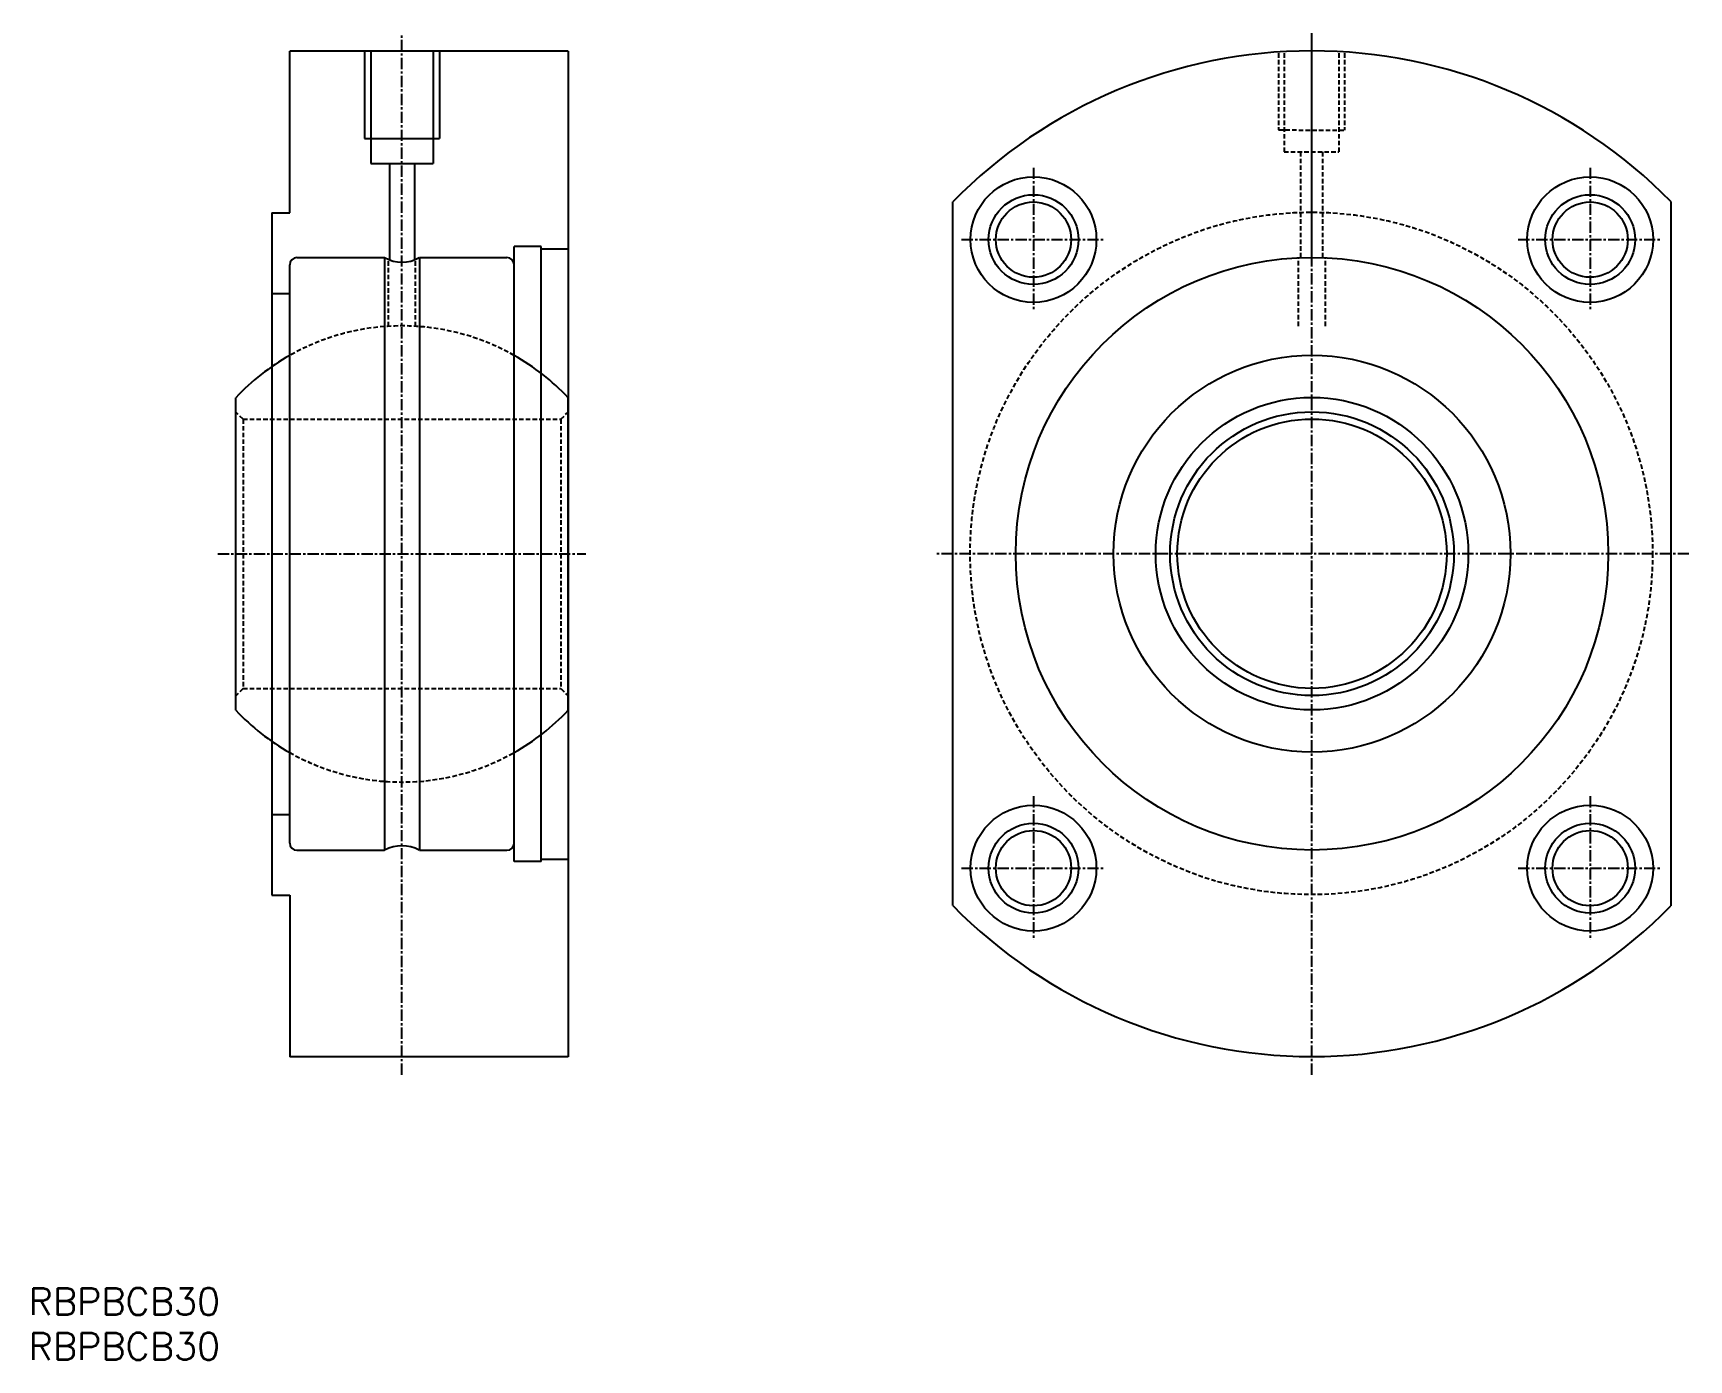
# Model space of a CAD drawing. Extents: x 57 to 241, y 17 to 165.
import ezdxf
from ezdxf.enums import TextEntityAlignment as Align

# ---------------------------------------------------------------- set-up
doc = ezdxf.new("R2010")
doc.units = 0
doc.linetypes.add('CENTER', pattern=[2, 1.25, -0.25, 0.25, -0.25])
doc.linetypes.add('DASHED', pattern=[0.75, 0.5, -0.25])
doc.layers.get('0').update_dxf_attribs({"linetype": 'CONTINUOUS'})
doc.layers.add('CENTER', color=1, linetype='CENTER')
doc.styles.get("Standard").update_dxf_attribs({"font": 'txt.shx', "bigfont": 'extfont.shx'})

msp = doc.modelspace()

# ---------------------------------------------------------------- linework, layer by layer
at = {"color": 7, "linetype": 'CONTINUOUS'}
for p, q in [((116.53, 162.78), (85.53, 162.78)), ((85.53, 144.78), (85.53, 162.78)), ((93.87, 162.78), (93.87, 153.06)), ((94.56, 162.78), (94.56, 150.28)), ((101.51, 162.78), (101.51, 150.28)), ((102.2, 162.78), (102.2, 153.06)), ((116.53, 162.78), (116.53, 50.78)), ((93.87, 153.06), (102.2, 153.06)), ((94.56, 150.28), (101.51, 150.28)), ((96.64, 150.28), (96.64, 139.53)), ((99.42, 150.28), (99.42, 139.53)), ((159.37, 67.64), (159.37, 145.98)), ((239.37, 146.02), (239.37, 67.59)), ((83.53, 144.78), (83.53, 68.78)), ((83.53, 144.78), (85.53, 144.78)), ((110.53, 72.53), (110.53, 141.03)), ((113.53, 141.03), (110.53, 141.03)), ((113.53, 72.53), (113.53, 141.03)), ((113.53, 140.78), (116.53, 140.78)), ((85.53, 74.58), (85.53, 138.98)), ((86.33, 139.78), (96.1, 139.78)), ((96.1, 139.78), (96.1, 73.78)), ((99.97, 139.78), (109.73, 139.78)), ((99.97, 139.78), (99.97, 73.78)), ((83.53, 135.78), (85.53, 135.78)), ((79.53, 89.37), (79.53, 124.18)), ((116.53, 89.37), (116.53, 124.18)), ((83.53, 77.78), (85.53, 77.78)), ((86.33, 73.78), (96.1, 73.78)), ((99.97, 73.78), (109.73, 73.78)), ((113.53, 72.53), (110.53, 72.53)), ((113.53, 72.78), (116.53, 72.78)), ((83.53, 68.78), (85.53, 68.78)), ((85.53, 68.78), (85.53, 50.78)), ((116.53, 50.78), (85.53, 50.78))]:
    msp.add_line(p, q, dxfattribs=at)
at = {"color": 3, "linetype": 'DASHED'}
for p, q in [((195.67, 162.55), (195.67, 154)), ((196.28, 162.55), (196.28, 151.55)), ((202.39, 162.55), (202.39, 151.55)), ((203, 162.55), (203, 153.99)), ((195.67, 154), (203, 153.99)), ((196.28, 151.55), (202.39, 151.55)), ((198.11, 151.55), (198.11, 139.78)), ((200.56, 151.55), (200.56, 139.79)), ((96.53, 132.13), (96.53, 139.57)), ((99.53, 132.13), (99.53, 139.57)), ((197.89, 132.16), (197.89, 139.81)), ((200.89, 132.16), (200.89, 139.81)), ((80.33, 121.78), (79.53, 122.58)), ((80.33, 121.78), (115.73, 121.78)), ((80.33, 121.78), (80.33, 91.78)), ((115.73, 121.78), (116.53, 122.58)), ((115.73, 121.78), (115.73, 91.78)), ((80.33, 91.78), (79.53, 90.98)), ((80.33, 91.78), (115.73, 91.78)), ((115.73, 91.78), (116.53, 90.98))]:
    msp.add_line(p, q, dxfattribs=at)
at = {"color": 7, "linetype": 'CONTINUOUS'}
for centre, radius in [((168.37, 141.79), 7), ((230.37, 141.79), 7), ((168.37, 141.79), 5), ((230.37, 141.79), 5), ((199.39, 106.81), 33), ((199.39, 106.81), 22.11), ((199.39, 106.81), 17.4), ((199.39, 106.81), 15.8), ((199.39, 106.81), 15), ((168.37, 71.79), 7), ((230.37, 71.79), 7), ((168.37, 71.79), 5), ((230.37, 71.79), 5)]:
    msp.add_circle(centre, radius, dxfattribs=at)
at = {"color": 3, "linetype": 'CONTINUOUS'}
for centre in [(168.37, 141.79), (230.37, 141.79), (168.37, 71.79), (230.37, 71.79)]:
    msp.add_circle(centre, 4.19, dxfattribs=at)
at = {"color": 3, "linetype": 'DASHED'}
msp.add_circle((199.32, 106.84), 38, dxfattribs=at)
at = {"color": 7, "linetype": 'CONTINUOUS'}
for centre, radius, start, end in [((199.39, 106.81), 56, 44.4446, 135.614), ((86.33, 138.98), 0.8, 90, 180), ((98.03, 143.28), 4, 241.045, 298.955), ((109.73, 138.98), 0.8, 0, 90), ((98.03, 106.78), 25.4, 119.4804, 136.748), ((98.03, 106.78), 25.4, 43.2521, 60.5196), ((98.03, 106.78), 25.4, 223.252, 240.5196), ((98.03, 106.78), 25.4, 299.4804, 316.7479), ((86.33, 74.58), 0.8, 180, 270), ((98.03, 70.28), 4, 61.045, 118.955), ((109.73, 74.58), 0.8, 270, 0), ((199.39, 106.81), 56, 224.386, 315.5554)]:
    msp.add_arc(centre, radius, start, end, dxfattribs=at)
at = {"color": 3, "linetype": 'DASHED'}
for start, end in [(60.5196, 119.4804), (240.5196, 299.4804)]:
    msp.add_arc((98.03, 106.78), 25.4, start, end, dxfattribs=at)
at = {"layer": 'CENTER', "color": 1, "linetype": 'CENTER'}
for p, q in [((98.03, 48.78), (98.03, 164.78)), ((199.34, 164.78), (199.34, 139.81)), ((199.37, 48.79), (199.37, 164.79)), ((168.37, 149.79), (168.37, 133.79)), ((230.37, 149.79), (230.37, 133.79)), ((160.37, 141.79), (176.37, 141.79)), ((222.37, 141.79), (238.37, 141.79)), ((77.53, 106.78), (118.53, 106.78)), ((241.37, 106.79), (157.37, 106.79)), ((168.37, 79.79), (168.37, 63.79)), ((230.37, 79.79), (230.37, 63.79)), ((160.37, 71.79), (176.37, 71.79)), ((222.37, 71.79), (238.37, 71.79))]:
    msp.add_line(p, q, dxfattribs=at)

# ---------------------------------------------------------------- texts
at = {"color": 7, "linetype": 'CONTINUOUS'}
for p in [(56.44, 23.53), (56.44, 18.53)]:
    msp.add_text('RBPBCB30', height=3, dxfattribs=at).set_placement(p, align=Align.MIDDLE_LEFT)

doc.saveas('drawing.dxf')
